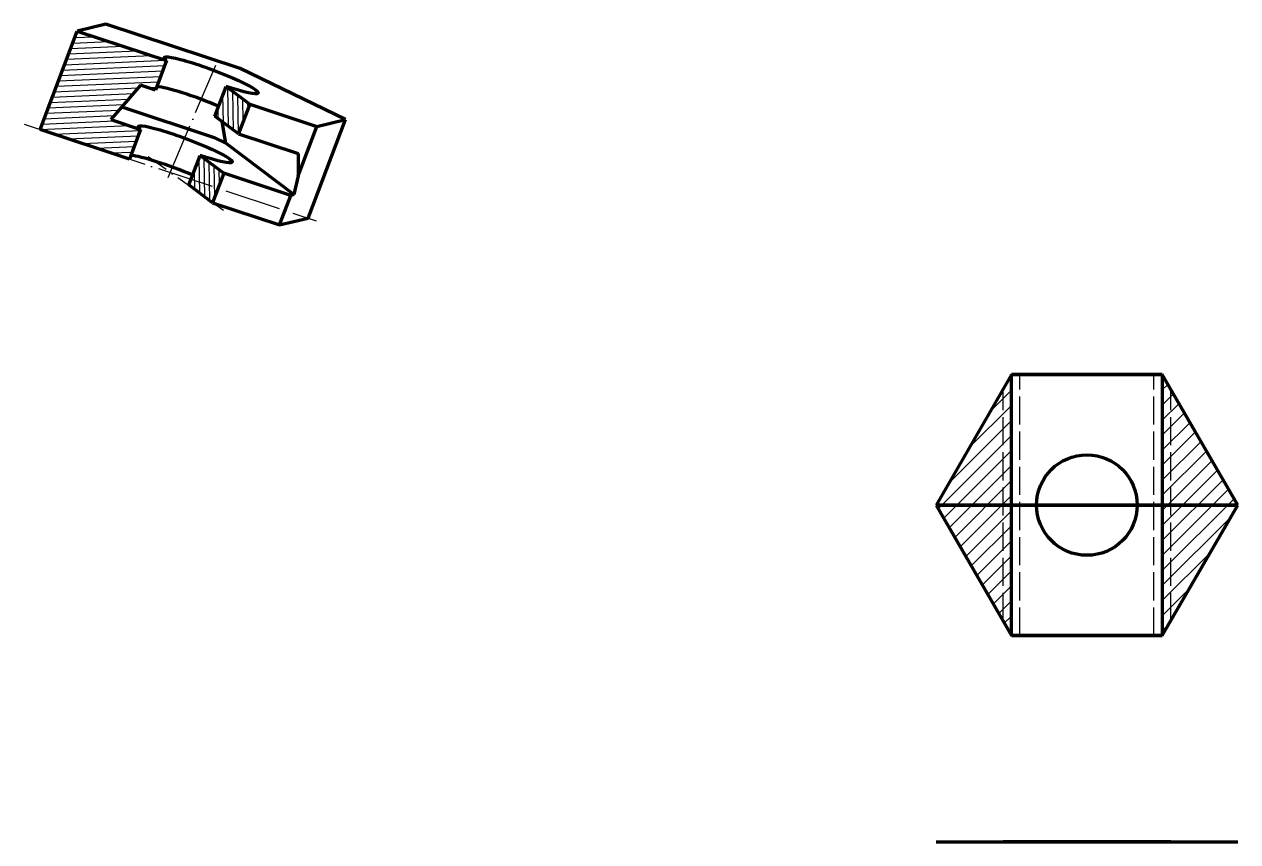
# Model space of a CAD drawing. Header units: millimetres. Extents: x -429 to -67, y 0 to 244.
import ezdxf

# ---------------------------------------------------------------- set-up
doc = ezdxf.new("R2010")
doc.units = ezdxf.units.MM
doc.header["$LTSCALE"] = 0.7
doc.linetypes.add('ACAD_ISO02W100', pattern=[15, 12, -3])
doc.linetypes.add('ACAD_ISO04W100', pattern=[30, 24, -3, 0, -3])
for name, color, linetype in [('Главный-HID', 5, 'ACAD_ISO02W100'), ('Горизонтальный-HAT', 7, 'Continuous'), ('Диметрия-DIM', 7, 'Continuous'), ('Оси', 7, 'ACAD_ISO04W100'), ('Сверху-HID', 5, 'ACAD_ISO02W100'), ('Фронтальный-HAT', 7, 'Continuous')]:
    doc.layers.add(name, color=color, linetype=linetype)
for name, color, linetype, lineweight in [('Главный-VIS', 1, 'Continuous', 100), ('Горизонтальный-VIS', 1, 'Continuous', 100), ('Диметрия-VIS', 1, 'Continuous', 100), ('Сверху-VIS', 1, 'Continuous', 100), ('Фронтальный-VIS', 1, 'Continuous', 100)]:
    doc.layers.add(name, color=color, linetype=linetype, lineweight=lineweight)
pattern_1 = [(82.432, (415.9029, 206.7724), (-1.573672, 0.209076), [])]

msp = doc.modelspace()

# ---------------------------------------------------------------- hatches: boundary and pattern name
at = {"layer": 'Горизонтальный-HAT'}
h = msp.add_hatch(dxfattribs=at)
h.set_pattern_fill('ANSI31', color=256, style=0)
h.set_pattern_definition([(225, (-134.2018, 0), (2.245064, -2.245064), [])])
h.paths.add_polyline_path([(-89.2, 139.44), (-89.2, 61.49), (-66.7, 100.46)])
h.paths.add_polyline_path([(-134.2, 61.49), (-134.2, 139.44), (-156.7, 100.46)])
at = {"layer": 'Диметрия-DIM', "extrusion": (-0.332841, -0.882235, 0.332984)}
h = msp.add_hatch(dxfattribs=at)
h.set_pattern_fill('ANSI31', color=256, angle=180)
h.set_pattern_definition([(232.1603, (-471.7624, 147.6193), (2.50739, -1.94772), [])])
h.paths.add_polyline_path([(-443.69, 245.44), (-471.76, 241.91), (-471.76, 147.62), (-443.69, 151.15), (-443.69, 179.43), (-453.05, 178.26), (-448.37, 216.56), (-443.69, 217.15)])
at = {"layer": 'Диметрия-DIM', "extrusion": (0.332841, 0.882235, -0.332984)}
h = msp.add_hatch(dxfattribs=at)
h.set_pattern_fill('ANSI31', color=256, scale=0.5, angle=356)
h.set_pattern_definition(pattern_1)
h.paths.add_polyline_path([(424.36, 242.53), (415.9, 235.06), (415.9, 206.77), (424.36, 214.24)])
h = msp.add_hatch(dxfattribs=at)
h.set_pattern_fill('ANSI31', color=256, scale=0.5, angle=356)
h.set_pattern_definition(pattern_1)
h.paths.add_polyline_path([(424.36, 176.52), (415.9, 169.06), (415.9, 140.77), (424.36, 148.24)])
at = {"layer": 'Фронтальный-HAT', "extrusion": (-1.89478e-15, 1, -1.77538e-29)}
h = msp.add_hatch(dxfattribs=at)
h.set_pattern_fill('ANSI31', color=256, style=0)
h.set_pattern_definition([(225, (156.7018, 257.6412), (2.245064, -2.245064), [])])
h.paths.add_polyline_path([(66.7, 105.41), (66.7, 5.41), (96.7, 5.41), (96.7, 35.41), (86.7, 35.41), (91.7, 75.41), (96.7, 75.41), (96.7, 105.41)])
h.paths.add_polyline_path([(156.7, 5.41), (156.7, 105.41), (126.7, 105.41), (126.7, 75.41), (131.7, 75.41), (136.7, 35.41), (126.7, 35.41), (126.7, 5.41)])

# ---------------------------------------------------------------- linework, layer by layer
at = {"layer": 'Главный-HID'}
for p, q in [((-126.7, 0, 75.41), (-126.7, 0, 105.41)), ((-96.7, 0, 75.41), (-96.7, 0, 105.41)), ((-126.7, 0, 5.41), (-126.7, 0, 35.41)), ((-96.7, 0, 5.41), (-96.7, 0, 35.41))]:
    msp.add_line(p, q, dxfattribs=at)
at = {"layer": 'Главный-VIS'}
for p, q in [((-156.7, 0, 105.41), (-134.2, 0, 105.41)), ((-156.7, 0, 5.41), (-156.7, 0, 105.41)), ((-136.7, 0, 35.41), (-134.2, 0, 55.41)), ((-134.2, 0, 55.41), (-134.2, 0, 105.41)), ((-134.2, 0, 105.41), (-89.2, 0, 105.41)), ((-131.7, 0, 75.41), (-91.7, 0, 75.41)), ((-91.7, 0, 75.41), (-89.2, 0, 55.41)), ((-89.2, 0, 55.41), (-86.7, 0, 35.41)), ((-86.7, 0, 35.41), (-89.2, 0, 35.41)), ((-89.2, 0, 55.41), (-89.2, 0, 105.41)), ((-89.2, 0, 105.41), (-66.7, 0, 105.41)), ((-66.7, 0, 5.41), (-66.7, 0, 105.41)), ((-156.7, 0, 5.41), (-134.2, 0, 5.41)), ((-134.2, 0, 35.41), (-136.7, 0, 35.41)), ((-89.2, 0, 35.41), (-134.2, 0, 35.41)), ((-134.2, 0, 55.41), (-131.7, 0, 75.41)), ((-134.2, 0, 5.41), (-134.2, 0, 35.41)), ((-134.2, 0, 5.41), (-89.2, 0, 5.41)), ((-89.2, 0, 5.41), (-89.2, 0, 35.41)), ((-89.2, 0, 5.41), (-66.7, 0, 5.41))]:
    msp.add_line(p, q, dxfattribs=at)
at = {"layer": 'Горизонтальный-VIS'}
for p, q in [((-134.2, 139.44, 55.41), (-156.7, 100.46, 55.41)), ((-134.2, 139.44, 55.41), (-89.2, 139.44, 55.41)), ((-134.2, 61.49, 55.41), (-134.2, 139.44, 55.41)), ((-66.7, 100.46, 55.41), (-89.2, 139.44, 55.41)), ((-89.2, 139.44, 55.41), (-89.2, 61.49, 55.41)), ((-156.7, 100.46, 55.41), (-134.2, 61.49, 55.41)), ((-89.2, 61.49, 55.41), (-66.7, 100.46, 55.41)), ((-89.2, 61.49, 55.41), (-134.2, 61.49, 55.41))]:
    msp.add_line(p, q, dxfattribs=at)
msp.add_circle((-111.7, 100.46, 55.41), 15, dxfattribs=at)
at = {"layer": 'Диметрия-VIS'}
for p, q in [((-404.4, 243.92, 242.05), (-412.96, 241.89, 228.11)), ((-364.38, 230.71, 247.04), (-404.4, 243.92, 242.05)), ((-424.04, 212.52, 139.2), (-412.96, 241.89, 228.11)), ((-412.96, 241.89, 228.11), (-386.28, 233.08, 231.43)), ((-386.28, 233.08, 231.43), (-389.61, 224.27, 204.76)), ((-332.93, 215.46, 238.08), (-364.38, 230.71, 247.04)), ((-394.06, 225.74, 204.2), (-402.93, 215.46, 168.09)), ((-389.61, 224.27, 204.76), (-394.06, 225.74, 204.2)), ((-371.87, 216.54, 202.01), (-368.54, 225.35, 228.69)), ((-368.54, 225.35, 228.69), (-361.5, 220.04, 221.65)), ((-399.67, 219.24, 181.37), (-372.14, 210.15, 184.8)), ((-361.5, 220.04, 221.65), (-364.83, 211.23, 194.97)), ((-361.5, 220.04, 221.65), (-341.49, 213.43, 224.14)), ((-402.93, 215.46, 168.09), (-394.04, 212.52, 169.19)), ((-364.83, 211.23, 194.97), (-371.87, 216.54, 202.01)), ((-368.65, 208.45, 183.8), (-369.74, 214.94, 199.89)), ((-344.01, 186.09, 149.17), (-332.93, 215.46, 238.08)), ((-341.49, 213.43, 224.14), (-332.93, 215.46, 238.08)), ((-397.37, 203.71, 142.52), (-424.04, 212.52, 139.2)), ((-394.04, 212.52, 169.19), (-397.37, 203.71, 142.52)), ((-372.14, 210.15, 184.8), (-368.65, 208.45, 183.8)), ((-364.83, 211.23, 194.97), (-347.04, 205.35, 197.19)), ((-347.04, 198.74, 179.68), (-341.49, 213.43, 224.14)), ((-348.3, 193.1, 163.45), (-368.65, 208.45, 183.8)), ((-379.62, 195.98, 139.78), (-376.3, 204.79, 166.45)), ((-376.3, 204.79, 166.45), (-369.26, 199.48, 159.41)), ((-347.04, 205.35, 197.19), (-347.04, 198.74, 179.68)), ((-369.26, 199.48, 159.41), (-372.59, 190.66, 132.73)), ((-349.25, 192.87, 161.9), (-369.26, 199.48, 159.41)), ((-372.59, 190.66, 132.73), (-379.62, 195.98, 139.78)), ((-347.04, 198.74, 179.68), (-348.3, 193.1, 163.45)), ((-352.58, 184.06, 135.23), (-349.25, 192.87, 161.9)), ((-348.3, 193.1, 163.45), (-349.25, 192.87, 161.9)), ((-372.59, 190.66, 132.73), (-352.58, 184.06, 135.23)), ((-352.58, 184.06, 135.23), (-344.01, 186.09, 149.17))]:
    msp.add_line(p, q, dxfattribs=at)
at = {"layer": 'Диметрия-VIS', "extrusion": (0.332841, 0.882235, -0.332984)}
for centre in [(-372.95, 228.68, 233.09), (-380.7, 208.11, 170.86)]:
    msp.add_ellipse(centre, major_axis=(-14.03, 5.29), ratio=0.332984, start_param=-0.36076, end_param=4.351629, dxfattribs=at)
at = {"layer": 'Диметрия-VIS', "extrusion": (-0.332841, -0.882235, 0.332984)}
for centre in [(-376.27, 219.87, 206.42), (-384.03, 199.3, 144.18)]:
    msp.add_ellipse(centre, major_axis=(-14.03, 5.29), ratio=0.332984, start_param=-1.931556, end_param=-0.36076, dxfattribs=at)
at = {"layer": 'Оси', "linetype": 'ACAD_ISO04W100', "extrusion": (-0.332841, -0.882235, 0.332984)}
for p, q in [((-385.86, 198.16, 139.32), (-371.65, 231.75, 242.52)), ((-369.3, 188.31, 129.79), (-391.78, 204.39, 149.92))]:
    msp.add_line(p, q, dxfattribs=at)
at = {"layer": 'Оси', "linetype": 'ACAD_ISO04W100', "extrusion": (0.332841, 0.882235, -0.332984)}
msp.add_line((-428.76, 214.07, 138.61), (-341.66, 185.31, 149.46), dxfattribs=at)
at = {"layer": 'Сверху-HID'}
for p, q in [((-131.7, 61.49), (-131.7, 139.44)), ((-91.7, 61.49), (-91.7, 139.44)), ((-136.7, 65.82), (-136.7, 135.11)), ((-86.7, 65.82), (-86.7, 135.11))]:
    msp.add_line(p, q, dxfattribs=at)
at = {"layer": 'Сверху-VIS'}
for p, q in [((-134.2, 139.44), (-156.7, 100.46)), ((-89.2, 139.44), (-134.2, 139.44)), ((-66.7, 100.46), (-89.2, 139.44)), ((-156.7, 100.46), (-134.2, 61.49)), ((-89.2, 61.49), (-66.7, 100.46)), ((-134.2, 61.49), (-89.2, 61.49))]:
    msp.add_line(p, q, dxfattribs=at)
msp.add_circle((-111.7, 100.46), 15, dxfattribs=at)
at = {"layer": 'Фронтальный-VIS'}
for p, q in [((-156.7, 100.46, 105.41), (-126.7, 100.46, 105.41)), ((-156.7, 100.46, 5.41), (-156.7, 100.46, 105.41)), ((-126.7, 100.46, 5.41), (-156.7, 100.46, 5.41)), ((-131.7, 100.46, 75.41), (-136.7, 100.46, 35.41)), ((-136.7, 100.46, 35.41), (-126.7, 100.46, 35.41)), ((-126.7, 100.46, 75.41), (-131.7, 100.46, 75.41)), ((-96.7, 100.46, 105.41), (-126.7, 100.46, 105.41)), ((-126.7, 100.46, 75.41), (-96.7, 100.46, 75.41)), ((-126.7, 100.46, 105.41), (-126.7, 100.46, 75.41)), ((-126.7, 100.46, 5.41), (-96.7, 100.46, 5.41)), ((-126.7, 100.46, 35.41), (-126.7, 100.46, 5.41)), ((-96.7, 100.46, 35.41), (-126.7, 100.46, 35.41)), ((-96.7, 100.46, 105.41), (-66.7, 100.46, 105.41)), ((-96.7, 100.46, 75.41), (-96.7, 100.46, 105.41)), ((-91.7, 100.46, 75.41), (-96.7, 100.46, 75.41)), ((-66.7, 100.46, 5.41), (-96.7, 100.46, 5.41)), ((-96.7, 100.46, 5.41), (-96.7, 100.46, 35.41)), ((-96.7, 100.46, 35.41), (-86.7, 100.46, 35.41)), ((-86.7, 100.46, 35.41), (-91.7, 100.46, 75.41)), ((-66.7, 100.46, 5.41), (-66.7, 100.46, 105.41))]:
    msp.add_line(p, q, dxfattribs=at)

doc.saveas('drawing.dxf')
